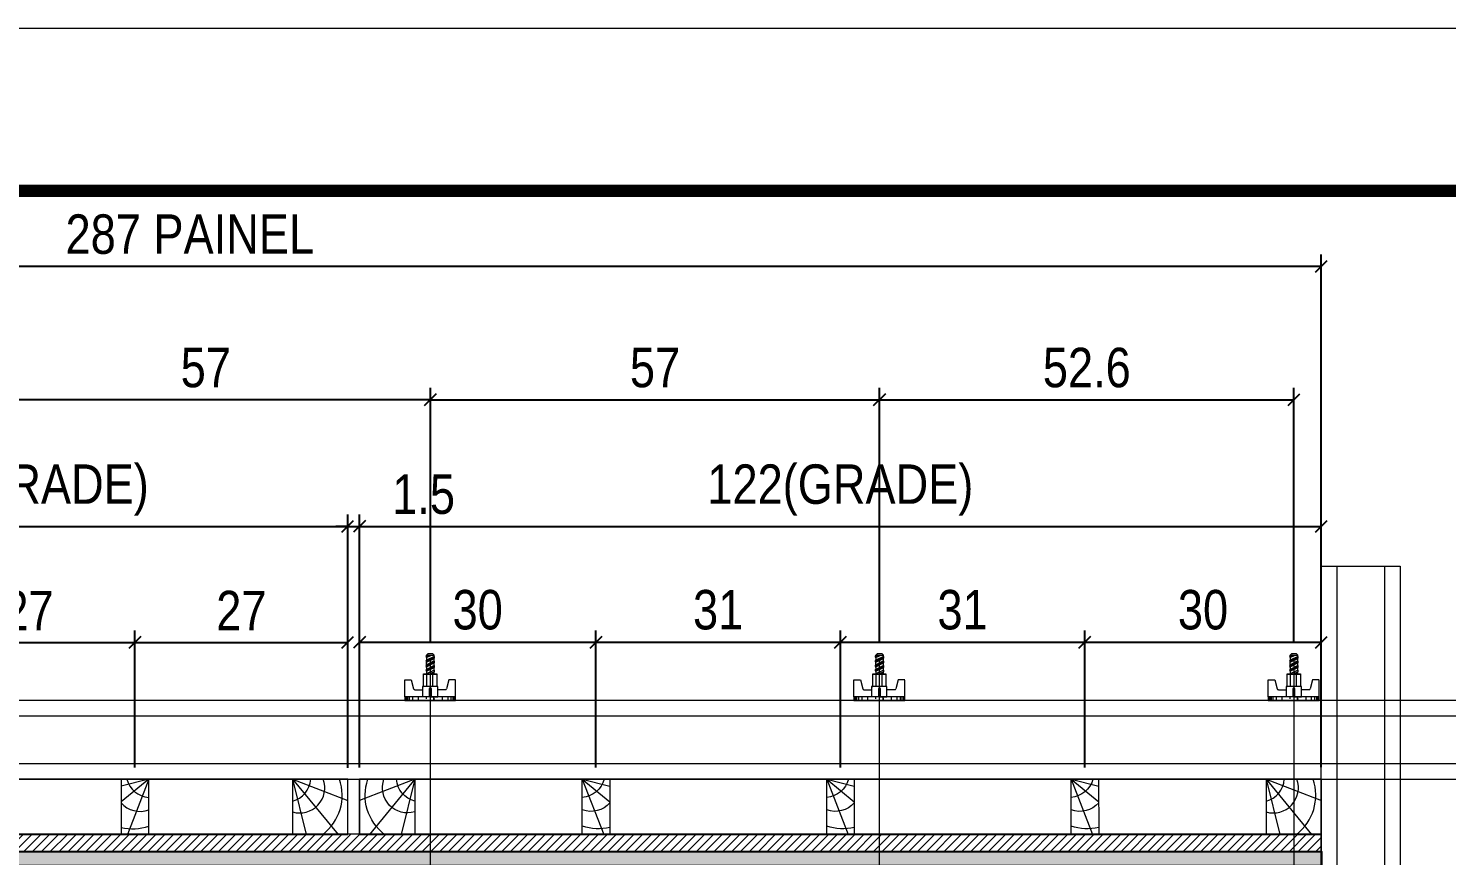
# Model space of a CAD drawing. Extents: x 14400 to 27878, y -21631 to 6985.
# Drawn here: x 15049.6 to 15398.8, y 2186.7 to 2390.4 of the extents above; entities that cross this region are included whole.
import ezdxf

# ---------------------------------------------------------------- set-up
doc = ezdxf.new("R2010")
doc.units = 0
doc.linetypes.add('DASHED', pattern=[0.75, 0.5, -0.25])
doc.layers.add('CHAPA', color=1, linetype='Continuous')
doc.layers.add('COTA', color=241, linetype='Continuous')
for name, color, linetype, lineweight in [('Folhas', 255, 'Continuous', 9), ('Hachura', 251, 'Continuous', 9), ('Madeira', 126, 'Continuous', 18), ('Perfil Metálico', 224, 'Continuous', 18), ('SARRAFO DE PRESSAO', 251, 'DASHED', 9)]:
    doc.layers.add(name, color=color, linetype=linetype, lineweight=lineweight)
doc.styles.add('COTA TECNICA 2X', font='techl___.ttf', dxfattribs={"height": 10})
doc.dimstyles.new('SECAO PILAR', dxfattribs={"dimtxt": 10, "dimasz": 3, "dimexe": 3, "dimexo": 3, "dimgap": 3, "dimtad": 1, "dimdec": 1, "dimlfac": 0.5, "dimzin": 12, "dimdsep": 46, "dimtxsty": 'COTA TECNICA 2X', "dimblk1": 'OBLIQUE', "dimblk2": 'OBLIQUE', "dimsah": 1, "dimcen": 0.9, "dimclrd": 256, "dimclre": 256, "dimclrt": 256, "dimadec": 1, "dimazin": 3, "dimtfac": 1, "dimtdec": 1, "dimtmove": 0, "dimatfit": 3, "dimfxl": 1, "dimtolj": 1, "dimtzin": 12, "dimarcsym": 0})

# ---------------------------------------------------------------- blocks, each defined once
blk = doc.blocks.new('9999999999')
at = {"layer": 'Folhas'}
blk.add_lwpolyline([(98138.98, 34190.21), (99623.98, 34190.21), (99623.98, 35240.21), (98138.98, 35240.21)], close=True, dxfattribs=at)
at = {"layer": 'Folhas', "color": 30, "const_width": 3}
blk.add_lwpolyline([(98213.98, 34230.21), (99583.98, 34230.21), (99583.98, 35200.21), (98213.98, 35200.21)], close=True, dxfattribs=at)
blk = doc.blocks.new('PONTALETE')
at = {"layer": 'Madeira'}
for q in [(2.71, 7), (7, 5.76), (7, 1.74)]:
    blk.add_line((0, 0), q, dxfattribs=at)
blk.add_lwpolyline([(0, 0), (7, 0), (7, 7), (0, 7)], close=True, dxfattribs=at)
for centre, radius, start, end in [((2.04, 0.06), 6.23, 37.2818, 109.0913), ((1.09, 0.9), 3.19, 343.603, 109.9847), ((-0.21, -0.78), 3.09, 14.6322, 86.0383)]:
    blk.add_arc(centre, radius, start, end, dxfattribs=at)
blk = doc.blocks.new('MEIO PONTALETE')
at = {"layer": 'Madeira'}
for q in [(2.71, 7), (3.5, 2.88), (3.5, 0.87)]:
    blk.add_line((0, 0), q, dxfattribs=at)
blk.add_lwpolyline([(0, 0), (3.5, 0), (3.5, 7), (0, 7)], close=True, dxfattribs=at)
for centre, radius, start, end in [((2.04, 0.06), 6.23, 76.4499, 109.0913), ((1.09, 0.9), 3.19, 40.9063, 109.9847), ((-0.21, -0.78), 3.09, 14.6322, 86.0383)]:
    blk.add_arc(centre, radius, start, end, dxfattribs=at)
blk = doc.blocks.new('_Oblique')
at = {"color": 0, "linetype": 'ByBlock', "lineweight": -2}
blk.add_line((-0.5, -0.5), (0.5, 0.5), dxfattribs=at)
blk = doc.blocks.new('*D3956')
at = {"layer": 'COTA', "lineweight": -2, "transparency": 16777216}
for p, q in [((510.18, 646.93), (510.18, 681.64)), ((570.18, 646.94), (570.18, 681.64)), ((570.18, 678.64), (510.18, 678.64))]:
    blk.add_line(p, q, dxfattribs=at)
at = {"layer": 'Defpoints', "color": 0, "transparency": 16777216}
for p in [(510.18, 678.64), (510.18, 643.93), (570.18, 643.94)]:
    blk.add_point(p, dxfattribs=at)
at = {"layer": 'COTA', "lineweight": -2, "transparency": 16777216, "xscale": 3, "yscale": 3, "zscale": 3, "rotation": 180}
blk.add_blockref('_Oblique', (510.18, 678.64), dxfattribs=at)
at = {"layer": 'COTA', "lineweight": -2, "transparency": 16777216, "xscale": 3, "yscale": 3, "zscale": 3}
blk.add_blockref('_Oblique', (570.18, 678.64), dxfattribs=at)
at = {"layer": 'COTA', "transparency": 16777216, "insert": (540.18, 686.86), "char_height": 10, "attachment_point": 5, "style": 'COTA TECNICA 2X'}
blk.add_mtext('\\A1;30', dxfattribs=at)
blk = doc.blocks.new('*D3957')
at = {"layer": 'COTA', "lineweight": -2, "transparency": 16777216}
for p, q in [((326.19, 646.91), (326.19, 711.06)), ((570.18, 646.94), (570.18, 711.06)), ((326.19, 708.06), (570.18, 708.06))]:
    blk.add_line(p, q, dxfattribs=at)
at = {"layer": 'Defpoints', "color": 0, "transparency": 16777216}
for p in [(570.18, 708.06), (326.19, 643.91), (570.18, 643.94)]:
    blk.add_point(p, dxfattribs=at)
at = {"layer": 'COTA', "lineweight": -2, "transparency": 16777216, "xscale": 3, "yscale": 3, "zscale": 3, "rotation": 180}
blk.add_blockref('_Oblique', (326.19, 708.06), dxfattribs=at)
at = {"layer": 'COTA', "lineweight": -2, "transparency": 16777216, "xscale": 3, "yscale": 3, "zscale": 3}
blk.add_blockref('_Oblique', (570.18, 708.06), dxfattribs=at)
at = {"layer": 'COTA', "transparency": 16777216, "insert": (448.18, 717.28), "char_height": 10, "attachment_point": 5, "style": 'COTA TECNICA 2X'}
blk.add_mtext('\\A1;122(GRADE)', dxfattribs=at)
blk = doc.blocks.new('*D3958')
at = {"layer": 'COTA', "lineweight": -2, "transparency": 16777216}
for p, q in [((448.18, 646.93), (448.18, 681.64)), ((510.18, 646.93), (510.18, 681.64)), ((510.18, 678.64), (448.18, 678.64))]:
    blk.add_line(p, q, dxfattribs=at)
at = {"layer": 'Defpoints', "color": 0, "transparency": 16777216}
for p in [(448.18, 678.64), (448.18, 643.93), (510.18, 643.93)]:
    blk.add_point(p, dxfattribs=at)
at = {"layer": 'COTA', "lineweight": -2, "transparency": 16777216, "xscale": 3, "yscale": 3, "zscale": 3, "rotation": 180}
blk.add_blockref('_Oblique', (448.18, 678.64), dxfattribs=at)
at = {"layer": 'COTA', "lineweight": -2, "transparency": 16777216, "xscale": 3, "yscale": 3, "zscale": 3}
blk.add_blockref('_Oblique', (510.18, 678.64), dxfattribs=at)
at = {"layer": 'COTA', "transparency": 16777216, "insert": (479.18, 686.86), "char_height": 10, "attachment_point": 5, "style": 'COTA TECNICA 2X'}
blk.add_mtext('\\A1;31', dxfattribs=at)
blk = doc.blocks.new('*D3959')
at = {"layer": 'COTA', "lineweight": -2, "transparency": 16777216}
for p, q in [((386.18, 646.93), (386.18, 681.64)), ((448.18, 646.93), (448.18, 681.64)), ((448.18, 678.64), (386.18, 678.64))]:
    blk.add_line(p, q, dxfattribs=at)
at = {"layer": 'Defpoints', "color": 0, "transparency": 16777216}
for p in [(386.18, 678.64), (386.18, 643.93), (448.18, 643.93)]:
    blk.add_point(p, dxfattribs=at)
at = {"layer": 'COTA', "lineweight": -2, "transparency": 16777216, "xscale": 3, "yscale": 3, "zscale": 3, "rotation": 180}
blk.add_blockref('_Oblique', (386.18, 678.64), dxfattribs=at)
at = {"layer": 'COTA', "lineweight": -2, "transparency": 16777216, "xscale": 3, "yscale": 3, "zscale": 3}
blk.add_blockref('_Oblique', (448.18, 678.64), dxfattribs=at)
at = {"layer": 'COTA', "transparency": 16777216, "insert": (417.18, 686.86), "char_height": 10, "attachment_point": 5, "style": 'COTA TECNICA 2X'}
blk.add_mtext('\\A1;31', dxfattribs=at)
blk = doc.blocks.new('*D3960')
at = {"layer": 'COTA', "lineweight": -2, "transparency": 16777216}
for p, q in [((326.19, 646.93), (326.19, 681.64)), ((386.18, 646.93), (386.18, 681.64)), ((386.18, 678.64), (326.19, 678.64))]:
    blk.add_line(p, q, dxfattribs=at)
at = {"layer": 'Defpoints', "color": 0, "transparency": 16777216}
for p in [(326.19, 678.64), (326.19, 643.93), (386.18, 643.93)]:
    blk.add_point(p, dxfattribs=at)
at = {"layer": 'COTA', "lineweight": -2, "transparency": 16777216, "xscale": 3, "yscale": 3, "zscale": 3, "rotation": 180}
blk.add_blockref('_Oblique', (326.19, 678.64), dxfattribs=at)
at = {"layer": 'COTA', "lineweight": -2, "transparency": 16777216, "xscale": 3, "yscale": 3, "zscale": 3}
blk.add_blockref('_Oblique', (386.18, 678.64), dxfattribs=at)
at = {"layer": 'COTA', "transparency": 16777216, "insert": (356.18, 686.86), "char_height": 10, "attachment_point": 5, "style": 'COTA TECNICA 2X'}
blk.add_mtext('\\A1;30', dxfattribs=at)
blk = doc.blocks.new('*D3984')
at = {"layer": 'COTA', "lineweight": -2, "transparency": 16777216}
for p, q in [((-3.88, 646.98), (-3.88, 777.04)), ((-3.88, 774.04), (570.18, 774.04)), ((570.18, 700.93), (570.18, 777.04))]:
    blk.add_line(p, q, dxfattribs=at)
at = {"layer": 'Defpoints', "color": 0, "transparency": 16777216}
for p in [(570.18, 774.04), (570.18, 697.93), (-3.88, 643.98)]:
    blk.add_point(p, dxfattribs=at)
at = {"layer": 'COTA', "lineweight": -2, "transparency": 16777216, "xscale": 3, "yscale": 3, "zscale": 3, "rotation": 180}
blk.add_blockref('_Oblique', (-3.88, 774.04), dxfattribs=at)
at = {"layer": 'COTA', "lineweight": -2, "transparency": 16777216, "xscale": 3, "yscale": 3, "zscale": 3}
blk.add_blockref('_Oblique', (570.18, 774.04), dxfattribs=at)
at = {"layer": 'COTA', "transparency": 16777216, "insert": (283.15, 782.14), "char_height": 10, "attachment_point": 5, "style": 'COTA TECNICA 2X'}
blk.add_mtext('\\A1;287 PAINEL', dxfattribs=at)
blk = doc.blocks.new('C')
at = {"layer": 'Hachura', "color": 0}
for p, q in [((0, 3.22), (0, -3.22)), ((0.45, 3.22), (0, 3.22)), ((0.46, 3.16), (0, 3.16)), ((0.46, 3.05), (0, 3.05)), ((0.46, 2.88), (0, 2.88)), ((0, 2.75), (0, -1.16)), ((0.46, 2.65), (0, 2.65)), ((0.46, 2.23), (0, 2.23)), ((0.45, -3.23), (0.45, 3.22)), ((0.45, 3.22), (2.58, 3.22)), ((1.35, 1.94), (1.35, 0.96)), ((2.58, 2.39), (1.47, 2.09)), ((2.58, 3.22), (2.58, 2.39)), ((0.46, 1.51), (0, 1.51)), ((0.39, 0.49), (0.17, 0.49)), ((1.74, 0.97), (0.45, 0.97)), ((1.45, 0.1), (0.45, 0.1)), ((1.74, -0.97), (1.74, 0.97)), ((1.74, 0.97), (1.74, 0.84)), ((1.74, 0.97), (1.74, 0.84)), ((1.74, 0.84), (3.35, 0.84)), ((3.35, 0.45), (1.74, 0.45)), ((3.32, 0.84), (3.32, -0.84)), ((3.35, 0.84), (3.35, -0.84)), ((3.68, 0.45), (3.35, 0.45)), ((3.84, -0.52), (3.35, 0.45)), ((3.35, 0.06), (3.67, -0.57)), ((3.68, 0.45), (4.16, -0.52)), ((3.72, 0.5), (4.25, -0.57)), ((4.37, -0.55), (3.83, 0.53)), ((4.15, 0.45), (3.93, 0.45)), ((4.42, -0.52), (3.93, 0.45)), ((4.15, 0.45), (4.26, 0.45)), ((4.26, 0.45), (4.74, -0.52)), ((4.3, 0.5), (4.83, -0.57)), ((4.95, -0.55), (4.41, 0.53)), ((4.51, 0.45), (4.84, 0.45)), ((5, -0.52), (4.51, 0.45)), ((4.84, 0.45), (5.32, -0.52)), ((4.88, 0.5), (5.41, -0.57)), ((5.53, -0.55), (4.99, 0.53)), ((5.58, -0.52), (5.09, 0.45)), ((5.42, 0.45), (5.09, 0.45)), ((5.58, -0.52), (5.09, 0.45)), ((5.42, 0.45), (5.74, -0.19)), ((5.46, 0.5), (5.74, -0.07)), ((5.74, 0.19), (5.57, 0.53)), ((5.74, 0.32), (5.68, 0.45)), ((5.68, 0.45), (5.74, 0.45)), ((5.74, 0.45), (5.9, 0.29)), ((5.74, 0.45), (5.74, -0.52)), ((5.9, -0.36), (5.9, 0.29)), ((0.45, 0), (0, 0)), ((0.46, -1.52), (0, -1.52)), ((0.08, -0.48), (0.29, -0.48)), ((0.29, -0.48), (0.4, -0.48)), ((0.45, 0), (0.45, -0.97)), ((0.45, -0.16), (1.45, -0.16)), ((0.45, -0.65), (0.45, -0.32)), ((0.45, -3.23), (0.45, -0.65)), ((0.45, -0.97), (1.74, -0.97)), ((1.35, -1.94), (1.35, -0.97)), ((3.35, -0.32), (1.74, -0.32)), ((3.35, -0.84), (1.74, -0.84)), ((3.35, -0.07), (3.58, -0.52)), ((3.35, -0.52), (3.58, -0.52)), ((3.84, -0.52), (4.16, -0.52)), ((4.42, -0.52), (4.74, -0.52)), ((4.63, -0.52), (4.74, -0.52)), ((5, -0.52), (5.32, -0.52)), ((5.58, -0.52), (5.74, -0.52)), ((5.74, -0.52), (5.9, -0.36)), ((5.74, -0.52), (5.74, -0.52)), ((0.46, -2.23), (0, -2.23)), ((0.46, -2.65), (0, -2.65)), ((0.46, -2.88), (0, -2.88)), ((0.46, -3.05), (0, -3.05)), ((0.46, -3.16), (0, -3.16)), ((0, -3.22), (2.57, -3.22)), ((2.58, -2.39), (1.47, -2.1)), ((2.58, -3.23), (2.58, -2.39))]:
    blk.add_line(p, q, dxfattribs=at)
for centre, radius, start, end in [((1.52, 1.94), 0.161, 104.7436, 180), ((1.44, -0.03), 0.129, 272.695, 87.305), ((3.81, 0.39), 0.143, 25.5688, 154.4312), ((4.39, 0.39), 0.143, 25.5688, 154.4312), ((4.97, 0.39), 0.143, 25.5688, 154.4312), ((5.55, 0.39), 0.143, 25.5688, 154.4312), ((0.17, -0.37), 0.174, 221.744, 317.8592), ((3.71, -0.4), 0.174, 222.1408, 318.256), ((4.29, -0.4), 0.174, 222.1408, 318.256), ((4.87, -0.4), 0.174, 222.1408, 318.256), ((5.45, -0.4), 0.174, 222.1408, 318.256), ((5.61, -0.4), 0.174, 317.8592, 318.256), ((1.52, -1.94), 0.161, 180, 255.2564)]:
    blk.add_arc(centre, radius, start, end, dxfattribs=at)
blk = doc.blocks.new('*D2765')
at = {"layer": 'COTA', "lineweight": -2, "transparency": 16777216}
for p, q in [((344.18, 678.73), (344.18, 743.19)), ((458.13, 678.73), (458.13, 743.19)), ((344.18, 740.19), (458.13, 740.19))]:
    blk.add_line(p, q, dxfattribs=at)
at = {"layer": 'Defpoints', "color": 0, "transparency": 16777216}
for p in [(458.13, 740.19), (344.18, 675.73), (458.13, 675.73)]:
    blk.add_point(p, dxfattribs=at)
at = {"layer": 'COTA', "lineweight": -2, "transparency": 16777216, "xscale": 3, "yscale": 3, "zscale": 3, "rotation": 180}
blk.add_blockref('_Oblique', (344.18, 740.19), dxfattribs=at)
at = {"layer": 'COTA', "lineweight": -2, "transparency": 16777216, "xscale": 3, "yscale": 3, "zscale": 3}
blk.add_blockref('_Oblique', (458.13, 740.19), dxfattribs=at)
at = {"layer": 'COTA', "transparency": 16777216, "insert": (401.16, 748.3), "char_height": 10, "attachment_point": 5, "style": 'COTA TECNICA 2X'}
blk.add_mtext('\\A1;57', dxfattribs=at)
blk = doc.blocks.new('*D564')
at = {"layer": 'COTA', "lineweight": -2, "transparency": 16777216}
for p, q in [((458.13, 678.73), (458.13, 743.19)), ((563.26, 678.73), (563.26, 743.19)), ((458.13, 740.19), (563.26, 740.19))]:
    blk.add_line(p, q, dxfattribs=at)
at = {"layer": 'Defpoints', "color": 0, "transparency": 16777216}
for p in [(563.26, 740.19), (458.13, 675.73), (563.26, 675.73)]:
    blk.add_point(p, dxfattribs=at)
at = {"layer": 'COTA', "lineweight": -2, "transparency": 16777216, "xscale": 3, "yscale": 3, "zscale": 3, "rotation": 180}
blk.add_blockref('_Oblique', (458.13, 740.19), dxfattribs=at)
at = {"layer": 'COTA', "lineweight": -2, "transparency": 16777216, "xscale": 3, "yscale": 3, "zscale": 3}
blk.add_blockref('_Oblique', (563.26, 740.19), dxfattribs=at)
at = {"layer": 'COTA', "transparency": 16777216, "insert": (510.7, 748.3), "char_height": 10, "attachment_point": 5, "style": 'COTA TECNICA 2X'}
blk.add_mtext('\\A1;52.6', dxfattribs=at)
blk = doc.blocks.new('*D4000')
at = {"layer": 'COTA', "lineweight": -2, "transparency": 16777216}
for p, q in [((161.18, 646.91), (161.18, 711.06)), ((323.21, 646.83), (323.21, 711.06)), ((161.18, 708.06), (323.21, 708.06))]:
    blk.add_line(p, q, dxfattribs=at)
at = {"layer": 'Defpoints', "color": 0, "transparency": 16777216}
for p in [(323.21, 708.06), (161.18, 643.91), (323.21, 643.83)]:
    blk.add_point(p, dxfattribs=at)
at = {"layer": 'COTA', "lineweight": -2, "transparency": 16777216, "xscale": 3, "yscale": 3, "zscale": 3, "rotation": 180}
blk.add_blockref('_Oblique', (161.18, 708.06), dxfattribs=at)
at = {"layer": 'COTA', "lineweight": -2, "transparency": 16777216, "xscale": 3, "yscale": 3, "zscale": 3}
blk.add_blockref('_Oblique', (323.21, 708.06), dxfattribs=at)
at = {"layer": 'COTA', "transparency": 16777216, "insert": (242.2, 717.28), "char_height": 10, "attachment_point": 5, "style": 'COTA TECNICA 2X'}
blk.add_mtext('\\A1;81(GRADE)', dxfattribs=at)
blk = doc.blocks.new('*D2767')
at = {"layer": 'COTA', "lineweight": -2, "transparency": 16777216}
for p, q in [((323.21, 646.93), (323.21, 711.06)), ((326.21, 646.93), (326.21, 711.06)), ((323.21, 708.06), (320.21, 708.06)), ((323.21, 708.06), (326.21, 708.06)), ((326.21, 708.06), (352.71, 708.06))]:
    blk.add_line(p, q, dxfattribs=at)
at = {"layer": 'Defpoints', "color": 0, "transparency": 16777216}
for p in [(326.21, 708.06), (323.21, 643.93), (326.21, 643.93)]:
    blk.add_point(p, dxfattribs=at)
at = {"layer": 'COTA', "lineweight": -2, "transparency": 16777216, "xscale": 3, "yscale": 3, "zscale": 3}
blk.add_blockref('_Oblique', (323.21, 708.06), dxfattribs=at)
at = {"layer": 'COTA', "lineweight": -2, "transparency": 16777216, "xscale": 3, "yscale": 3, "zscale": 3, "rotation": 180}
blk.add_blockref('_Oblique', (326.21, 708.06), dxfattribs=at)
at = {"layer": 'COTA', "transparency": 16777216, "insert": (342.46, 716.17), "char_height": 10, "attachment_point": 5, "style": 'COTA TECNICA 2X'}
blk.add_mtext('\\A1;1.5', dxfattribs=at)
blk = doc.blocks.new('*D2772')
at = {"layer": 'COTA', "lineweight": -2, "transparency": 16777216}
for p, q in [((215.2, 646.93), (215.2, 681.64)), ((269.24, 646.93), (269.24, 681.64)), ((215.2, 678.64), (269.24, 678.64))]:
    blk.add_line(p, q, dxfattribs=at)
at = {"layer": 'Defpoints', "color": 0, "transparency": 16777216}
for p in [(269.24, 678.64), (215.2, 643.93), (269.24, 643.93)]:
    blk.add_point(p, dxfattribs=at)
at = {"layer": 'COTA', "lineweight": -2, "transparency": 16777216, "xscale": 3, "yscale": 3, "zscale": 3, "rotation": 180}
blk.add_blockref('_Oblique', (215.2, 678.64), dxfattribs=at)
at = {"layer": 'COTA', "lineweight": -2, "transparency": 16777216, "xscale": 3, "yscale": 3, "zscale": 3}
blk.add_blockref('_Oblique', (269.24, 678.64), dxfattribs=at)
at = {"layer": 'COTA', "transparency": 16777216, "insert": (242.22, 686.71), "char_height": 10, "attachment_point": 5, "style": 'COTA TECNICA 2X'}
blk.add_mtext('\\A1;27', dxfattribs=at)
blk = doc.blocks.new('*D2770')
at = {"layer": 'COTA', "lineweight": -2, "transparency": 16777216}
for p, q in [((269.24, 646.93), (269.24, 681.64)), ((323.21, 646.93), (323.21, 681.64)), ((269.24, 678.64), (323.21, 678.64))]:
    blk.add_line(p, q, dxfattribs=at)
at = {"layer": 'Defpoints', "color": 0, "transparency": 16777216}
for p in [(323.21, 678.64), (269.24, 643.93), (323.21, 643.93)]:
    blk.add_point(p, dxfattribs=at)
at = {"layer": 'COTA', "lineweight": -2, "transparency": 16777216, "xscale": 3, "yscale": 3, "zscale": 3, "rotation": 180}
blk.add_blockref('_Oblique', (269.24, 678.64), dxfattribs=at)
at = {"layer": 'COTA', "lineweight": -2, "transparency": 16777216, "xscale": 3, "yscale": 3, "zscale": 3}
blk.add_blockref('_Oblique', (323.21, 678.64), dxfattribs=at)
at = {"layer": 'COTA', "transparency": 16777216, "insert": (296.23, 686.71), "char_height": 10, "attachment_point": 5, "style": 'COTA TECNICA 2X'}
blk.add_mtext('\\A1;27', dxfattribs=at)
blk = doc.blocks.new('*D2773')
at = {"layer": 'COTA', "lineweight": -2, "transparency": 16777216}
for p, q in [((230.23, 678.72), (230.23, 743.19)), ((344.18, 678.73), (344.18, 743.19)), ((344.18, 740.19), (230.23, 740.19))]:
    blk.add_line(p, q, dxfattribs=at)
at = {"layer": 'Defpoints', "color": 0, "transparency": 16777216}
for p in [(230.23, 740.19), (230.23, 675.72), (344.18, 675.73)]:
    blk.add_point(p, dxfattribs=at)
at = {"layer": 'COTA', "lineweight": -2, "transparency": 16777216, "xscale": 3, "yscale": 3, "zscale": 3, "rotation": 180}
blk.add_blockref('_Oblique', (230.23, 740.19), dxfattribs=at)
at = {"layer": 'COTA', "lineweight": -2, "transparency": 16777216, "xscale": 3, "yscale": 3, "zscale": 3}
blk.add_blockref('_Oblique', (344.18, 740.19), dxfattribs=at)
at = {"layer": 'COTA', "transparency": 16777216, "insert": (287.21, 748.3), "char_height": 10, "attachment_point": 5, "style": 'COTA TECNICA 2X'}
blk.add_mtext('\\A1;57', dxfattribs=at)
blk = doc.blocks.new('A$C036b5eaa')
at = {"layer": 'Hachura'}
h = blk.add_hatch(dxfattribs=at)
h.set_pattern_fill('ANSI31', color=256, scale=0.5, angle=360, style=0)
h.set_pattern_definition([(45, (7214.9606, 1533.2216), (-1.122532, 1.122532), [])])
h.paths.add_polyline_path([(570.22, 625.58), (570.22, 629.96), (-3.78, 629.99), (-3.78, 625.57)])
h = blk.add_hatch(color=256, dxfattribs=at)
h.dxf.hatch_style = 1
h.paths.add_polyline_path([(-3.78, 625.58), (-3.78, 621.98), (570.22, 621.98), (570.22, 625.58)])
at = {"layer": 'CHAPA'}
blk.add_lwpolyline([(570.22, 621.98), (-3.78, 621.98), (-3.78, 625.58), (570.22, 625.58)], close=True, dxfattribs=at)
at = {"layer": 'Hachura'}
for p, q in [((344.11, 674.73), (344.12, 534.84)), ((458.06, 674.73), (458.07, 534.84)), ((563.19, 674.73), (563.2, 592.11))]:
    blk.add_line(p, q, dxfattribs=at)
blk.add_lwpolyline([(-3.78, 625.58), (570.22, 625.58), (570.22, 629.98), (-3.78, 629.98)], close=True, dxfattribs=at)
at = {"layer": 'Madeira'}
for points in [[(161.2, 643.93), (161.22, 629.93), (323.23, 629.93), (323.21, 643.93)], [(326.21, 643.93), (326.22, 629.93), (570.22, 629.93), (570.2, 643.93)]]:
    blk.add_lwpolyline(points, close=True, dxfattribs=at)
at = {"layer": 'Perfil Metálico'}
for points in [[(570.18, 697.93), (590.18, 697.93), (590.19, 67.93), (570.19, 67.93)], [(586.19, 67.93), (574.19, 67.93), (574.18, 697.93), (586.18, 697.93)], [(-54, 663.93), (-54, 643.93), (633.63, 643.93), (633.63, 663.93)], [(633.63, 647.93), (633.63, 659.93), (-54, 659.93), (-54, 647.93)]]:
    blk.add_lwpolyline(points, close=True, dxfattribs=at)
at = {"layer": 'Hachura', "linetype": 'Continuous', "xscale": 2, "yscale": 2, "zscale": 2, "rotation": 90.00000000000001}
for p in [(344.11, 663.93), (458.06, 663.93), (563.19, 663.93)]:
    blk.add_blockref('C', p, dxfattribs=at)
at = {"layer": 'Madeira'}
for name, p, xscale, yscale, zscale, rotation in [('MEIO PONTALETE', (272.74, 643.92), 1.999999997962732, 1.999999997962732, 1.999999997962732, 179.9370893031033), ('PONTALETE', (309.21, 643.91), 2, 2, 2, 270.0629106968967), ('PONTALETE', (340.21, 643.93), -2, 2, 2, 90.0629106968967), ('MEIO PONTALETE', (382.71, 643.92), -1.999999997962732, 1.999999997962732, 1.999999997962732, 180.0629106968967), ('MEIO PONTALETE', (444.71, 643.92), -1.999999997962732, 1.999999997962732, 1.999999997962732, 180.0629106968967), ('MEIO PONTALETE', (506.71, 643.92), -1.999999997962732, 1.999999997962732, 1.999999997962732, 180.0629106968967), ('PONTALETE', (556.2, 643.91), 2, 2, 2, 270.0629106968967)]:
    blk.add_blockref(name, p, dxfattribs=dict(at, xscale=xscale, yscale=yscale, zscale=zscale, rotation=rotation))
at = {"layer": 'COTA'}
dim = blk.add_linear_dim(base=(570.18, 774.04), p1=(-3.88, 643.98), p2=(570.18, 697.93), text='<> PAINEL', dimstyle='SECAO PILAR', dxfattribs=at)
dim.commit()
dim.dimension.update_dxf_attribs({"geometry": '*D3984', "text_midpoint": (283.15, 782.14)})
for base, p1, p2, picture, middle in [((230.23, 740.19), (344.18, 675.73), (230.23, 675.72), '*D2773', (287.21, 748.3)), ((458.13, 740.19), (344.18, 675.73), (458.13, 675.73), '*D2765', (401.16, 748.3)), ((563.26, 740.19), (458.13, 675.73), (563.26, 675.73), '*D564', (510.7, 748.3))]:
    dim = blk.add_linear_dim(base=base, p1=p1, p2=p2, dimstyle='SECAO PILAR', override={"dimtmove": 1}, dxfattribs=at)
    dim.commit()
    dim.dimension.update_dxf_attribs({"geometry": picture, "text_midpoint": middle})
for base, p1, p2, picture, middle in [((323.21, 708.06), (161.18, 643.91), (323.21, 643.83), '*D4000', (242.2, 717.28)), ((570.18, 708.06), (326.19, 643.91), (570.18, 643.94), '*D3957', (448.18, 717.28))]:
    dim = blk.add_linear_dim(base=base, p1=p1, p2=p2, angle=180, text='<>(GRADE)', dimstyle='SECAO PILAR', dxfattribs=at)
    dim.commit()
    dim.dimension.update_dxf_attribs({"geometry": picture, "text_midpoint": middle})
for base, p1, p2, picture, middle in [((326.21, 708.06), (323.21, 643.93), (326.21, 643.93), '*D2767', (342.46, 716.17)), ((269.24, 678.64), (215.2, 643.93), (269.24, 643.93), '*D2772', (242.22, 686.71)), ((323.21, 678.64), (269.24, 643.93), (323.21, 643.93), '*D2770', (296.23, 686.71))]:
    dim = blk.add_linear_dim(base=base, p1=p1, p2=p2, dimstyle='SECAO PILAR', dxfattribs=at)
    dim.commit()
    dim.dimension.update_dxf_attribs({"geometry": picture, "text_midpoint": middle})
for base, p1, p2, picture, middle in [((326.19, 678.64), (386.18, 643.93), (326.19, 643.93), '*D3960', (356.18, 686.86)), ((386.18, 678.64), (448.18, 643.93), (386.18, 643.93), '*D3959', (417.18, 686.86)), ((448.18, 678.64), (510.18, 643.93), (448.18, 643.93), '*D3958', (479.18, 686.86)), ((510.18, 678.64), (570.18, 643.94), (510.18, 643.93), '*D3956', (540.18, 686.86))]:
    dim = blk.add_linear_dim(base=base, p1=p1, p2=p2, angle=180, dimstyle='SECAO PILAR', dxfattribs=at)
    dim.commit()
    dim.dimension.update_dxf_attribs({"geometry": picture, "text_midpoint": middle})

msp = doc.modelspace()

# ---------------------------------------------------------------- block references
at = {"xscale": 0.9706353102828413, "yscale": 0.9706353102828413, "zscale": 0.9706353102828413}
msp.add_blockref('A$C036b5eaa', (14814.54, 1580.52), dxfattribs=at)
at = {"layer": 'SARRAFO DE PRESSAO', "color": 6, "linetype": 'ByBlock'}
msp.add_blockref('9999999999', (-83725.51, -32849.78), dxfattribs=at)

doc.saveas('drawing.dxf')
